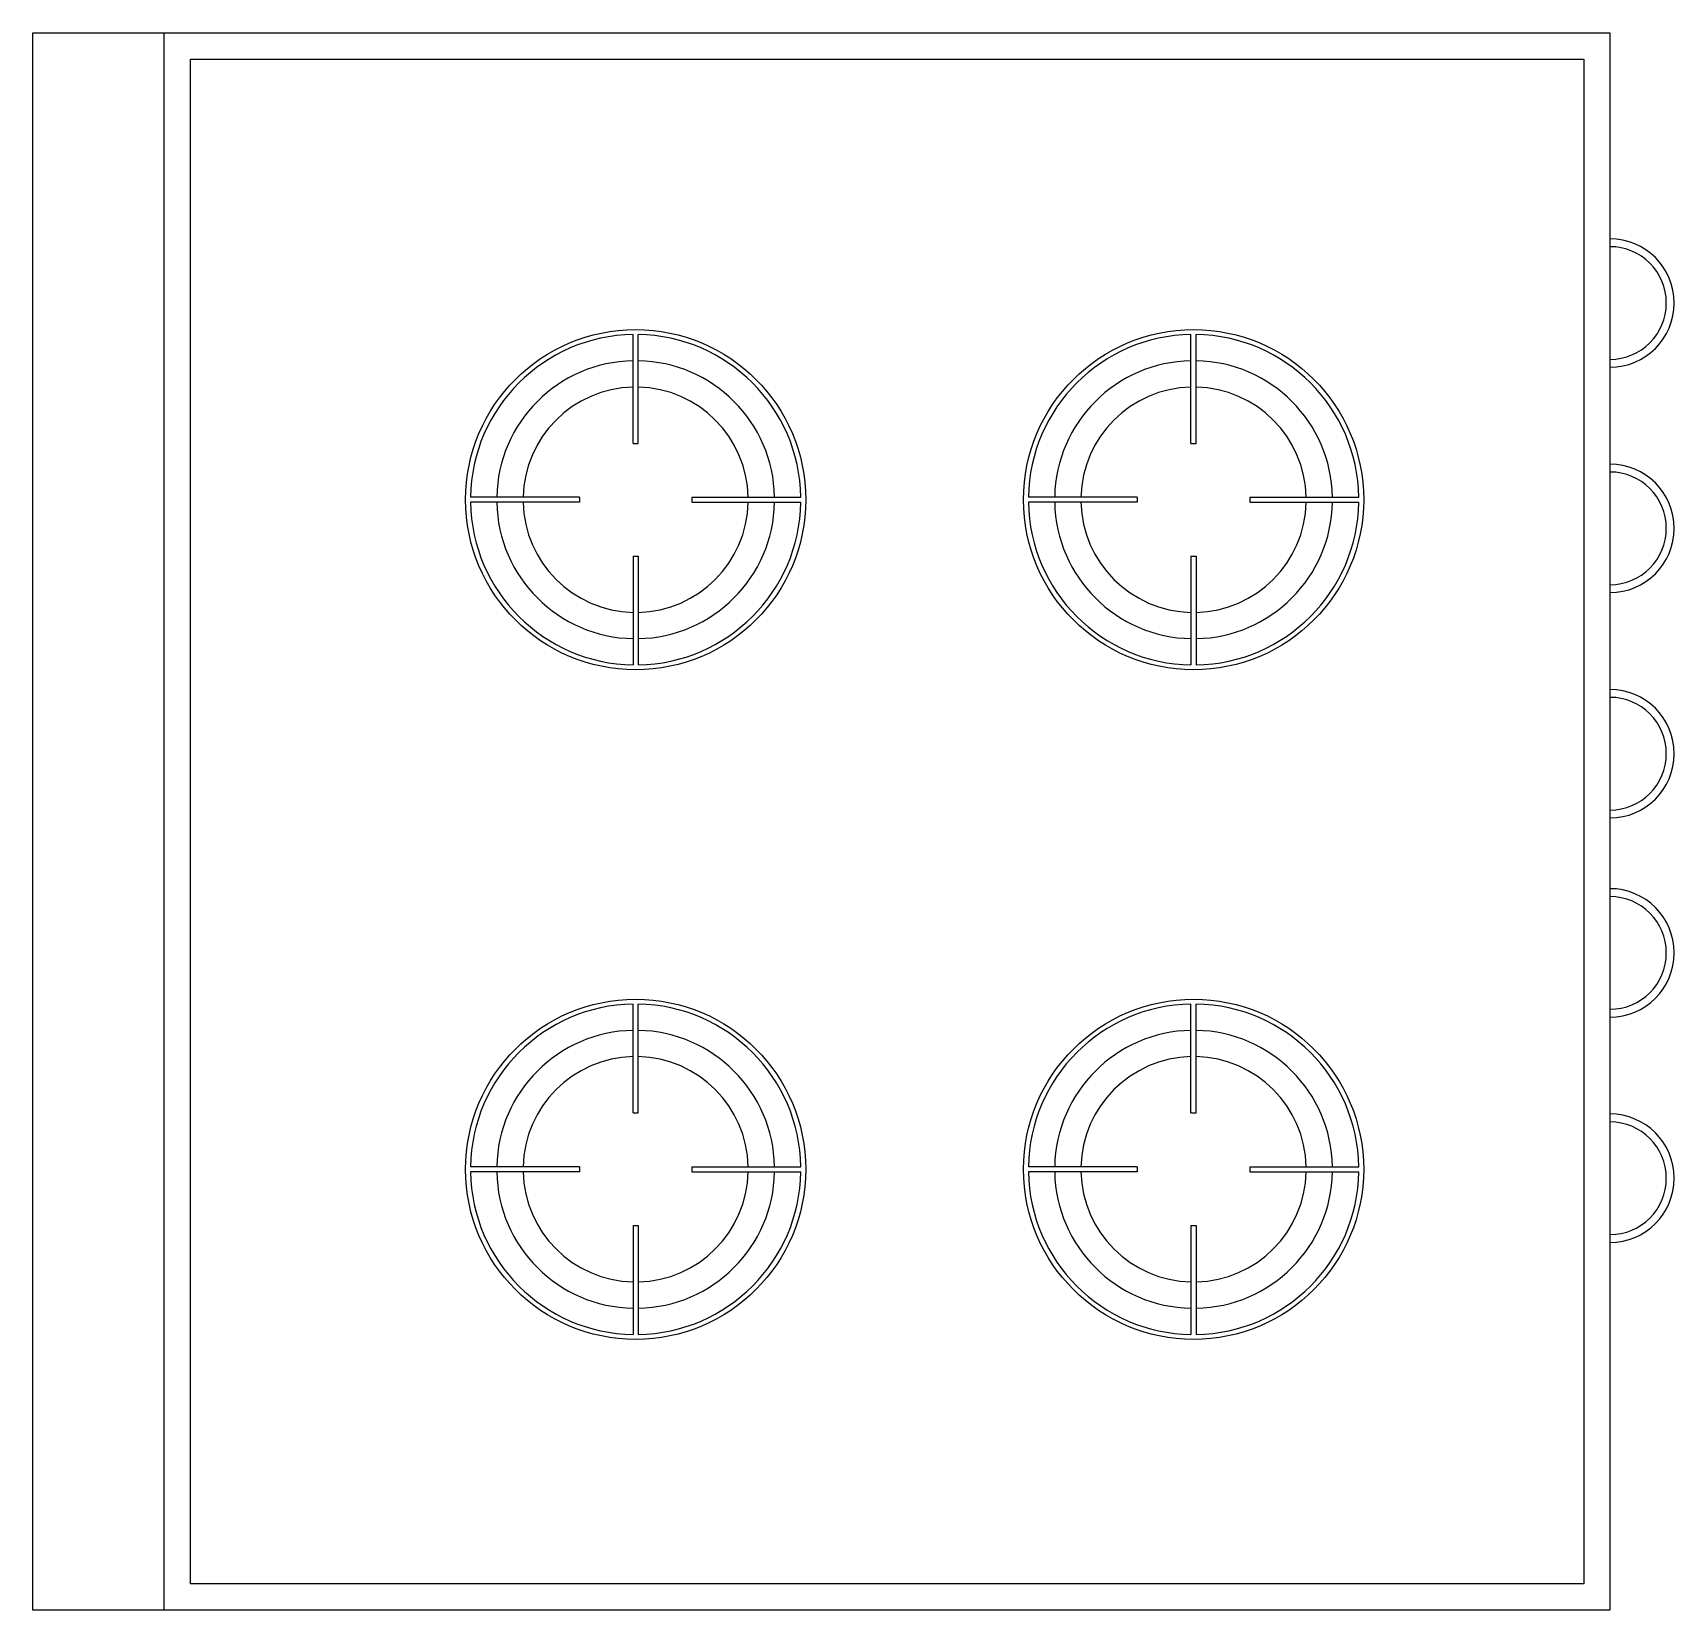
# Model space of a CAD drawing. Extents: x 9.405 to 10.03, y 4.6 to 5.2.
import ezdxf

# ---------------------------------------------------------------- set-up
doc = ezdxf.new("R2010")
doc.units = 0
doc.header["$MEASUREMENT"] = 0
doc.layers.add('015', color=6, linetype='CONTINUOUS')
doc.layers.add('021', color=1, linetype='CONTINUOUS')

msp = doc.modelspace()

# ---------------------------------------------------------------- linework, layer by layer
at = {"layer": '015'}
for p, q in [((9.4554, 4.59988), (9.4554, 5.19988)), ((9.4654, 4.60988), (9.4654, 5.18988)), ((9.4654, 5.18988), (9.9954, 5.18988)), ((9.9954, 5.18988), (9.9954, 4.60988)), ((10.0054, 5.12153), (10.0054, 5.07267)), ((9.63374, 5.04372), (9.63574, 5.04372)), ((9.846, 5.04372), (9.848, 5.04372)), ((10.0054, 5.03582), (10.0054, 4.98696)), ((9.61331, 5.02329), (9.61331, 5.02129)), ((9.65616, 5.02329), (9.65616, 5.02129)), ((9.82557, 5.02329), (9.82557, 5.02129)), ((9.86843, 5.02329), (9.86843, 5.02129)), ((9.63374, 5.00086), (9.63574, 5.00086)), ((9.846, 5.00086), (9.848, 5.00086)), ((10.0054, 4.9501), (10.0054, 4.90125)), ((10.0054, 4.87433), (10.0054, 4.82547)), ((9.63374, 4.78901), (9.63574, 4.78901)), ((9.846, 4.78901), (9.848, 4.78901)), ((10.0054, 4.78861), (10.0054, 4.73976)), ((9.61331, 4.76858), (9.61331, 4.76658)), ((9.65616, 4.76858), (9.65616, 4.76658)), ((9.82557, 4.76858), (9.82557, 4.76658)), ((9.86843, 4.76858), (9.86843, 4.76658)), ((9.63374, 4.74616), (9.63574, 4.74616)), ((9.846, 4.74616), (9.848, 4.74616)), ((9.9954, 4.60988), (9.4654, 4.60988))]:
    msp.add_line(p, q, dxfattribs=at)
for points in [[(9.63374, 5.04372), (9.63374, 5.08513)], [(9.63574, 5.04372), (9.63574, 5.08513)], [(9.846, 5.04372), (9.846, 5.08513)], [(9.848, 5.04372), (9.848, 5.08513)], [(9.61331, 5.02329), (9.5719, 5.02329)], [(9.61331, 5.02129), (9.5719, 5.02129)], [(9.65616, 5.02329), (9.69757, 5.02329)], [(9.65616, 5.02129), (9.69757, 5.02129)], [(9.82557, 5.02329), (9.78416, 5.02329)], [(9.82557, 5.02129), (9.78416, 5.02129)], [(9.86843, 5.02329), (9.90984, 5.02329)], [(9.86843, 5.02129), (9.90984, 5.02129)], [(9.63374, 5.00086), (9.63374, 4.95945)], [(9.63574, 5.00086), (9.63574, 4.95945)], [(9.846, 5.00086), (9.846, 4.95945)], [(9.848, 5.00086), (9.848, 4.95945)], [(9.63374, 4.78901), (9.63374, 4.83042)], [(9.63574, 4.78901), (9.63574, 4.83042)], [(9.846, 4.78901), (9.846, 4.83042)], [(9.848, 4.78901), (9.848, 4.83042)], [(9.61331, 4.76858), (9.5719, 4.76858)], [(9.61331, 4.76658), (9.5719, 4.76658)], [(9.65616, 4.76858), (9.69757, 4.76858)], [(9.65616, 4.76658), (9.69757, 4.76658)], [(9.82557, 4.76858), (9.78416, 4.76858)], [(9.82557, 4.76658), (9.78416, 4.76658)], [(9.86843, 4.76858), (9.90984, 4.76858)], [(9.86843, 4.76658), (9.90984, 4.76658)], [(9.63374, 4.74616), (9.63374, 4.70475)], [(9.63574, 4.74616), (9.63574, 4.70475)], [(9.846, 4.74616), (9.846, 4.70475)], [(9.848, 4.74616), (9.848, 4.70475)]]:
    msp.add_lwpolyline(points, dxfattribs=at)
for centre in [(9.63474, 5.02229), (9.847, 5.02229), (9.63474, 4.76758), (9.847, 4.76758)]:
    msp.add_circle(centre, 0.0647, dxfattribs=at)
for centre, radius, start, end in [((10.0054, 5.0971), 0.02143, 270, 90), ((9.63474, 5.02229), 0.06285, 90.91173, 179.08827), ((9.63474, 5.02229), 0.06285, 0.91173, 89.08827), ((9.847, 5.02229), 0.06285, 90.91173, 179.08827), ((9.847, 5.02229), 0.06285, 0.91173, 89.08827), ((9.63474, 5.02229), 0.05286, 91.08404, 178.91596), ((9.63474, 5.02229), 0.05286, 1.08404, 88.91596), ((9.847, 5.02229), 0.05286, 91.08404, 178.91596), ((9.847, 5.02229), 0.05286, 1.08404, 88.91596), ((9.63474, 5.02229), 0.04286, 91.33702, 178.66298), ((9.63474, 5.02229), 0.04286, 1.33702, 88.66298), ((9.847, 5.02229), 0.04286, 91.33702, 178.66298), ((9.847, 5.02229), 0.04286, 1.33702, 88.66298), ((10.0054, 5.01139), 0.02143, 270, 90), ((9.63474, 5.02229), 0.06285, 180.91173, 269.08827), ((9.63474, 5.02229), 0.05286, 181.08404, 268.91596), ((9.63474, 5.02229), 0.04286, 181.33702, 268.66298), ((9.63474, 5.02229), 0.04286, 271.33702, 358.66298), ((9.63474, 5.02229), 0.05286, 271.08404, 358.91596), ((9.63474, 5.02229), 0.06285, 270.91173, 359.08827), ((9.847, 5.02229), 0.06285, 180.91173, 269.08827), ((9.847, 5.02229), 0.05286, 181.08404, 268.91596), ((9.847, 5.02229), 0.04286, 181.33702, 268.66298), ((9.847, 5.02229), 0.06285, 270.91173, 359.08827), ((9.847, 5.02229), 0.05286, 271.08404, 358.91596), ((9.847, 5.02229), 0.04286, 271.33702, 358.66298), ((10.0054, 4.92567), 0.02143, 270, 90), ((10.0054, 4.8499), 0.02143, 270, 90), ((9.63474, 4.76758), 0.06285, 90.91173, 179.08827), ((9.63474, 4.76758), 0.06285, 0.91173, 89.08827), ((9.847, 4.76758), 0.06285, 90.91173, 179.08827), ((9.847, 4.76758), 0.06285, 0.91173, 89.08827), ((9.63474, 4.76758), 0.05286, 91.08404, 178.91596), ((9.63474, 4.76758), 0.05286, 1.08404, 88.91596), ((9.847, 4.76758), 0.05286, 91.08404, 178.91596), ((9.847, 4.76758), 0.05286, 1.08404, 88.91596), ((9.63474, 4.76758), 0.04286, 91.33702, 178.66298), ((9.63474, 4.76758), 0.04286, 1.33702, 88.66298), ((9.847, 4.76758), 0.04286, 91.33702, 178.66298), ((9.847, 4.76758), 0.04286, 1.33702, 88.66298), ((10.0054, 4.76419), 0.02143, 270, 90), ((9.63474, 4.76758), 0.06285, 180.91173, 269.08827), ((9.63474, 4.76758), 0.05286, 181.08404, 268.91596), ((9.63474, 4.76758), 0.04286, 181.33702, 268.66298), ((9.63474, 4.76758), 0.06285, 270.91173, 359.08827), ((9.63474, 4.76758), 0.05286, 271.08404, 358.91596), ((9.63474, 4.76758), 0.04286, 271.33702, 358.66298), ((9.847, 4.76758), 0.06285, 180.91173, 269.08827), ((9.847, 4.76758), 0.05286, 181.08404, 268.91596), ((9.847, 4.76758), 0.04286, 181.33702, 268.66298), ((9.847, 4.76758), 0.06285, 270.91173, 359.08827), ((9.847, 4.76758), 0.05286, 271.08404, 358.91596), ((9.847, 4.76758), 0.04286, 271.33702, 358.66298)]:
    msp.add_arc(centre, radius, start, end, dxfattribs=at)
at = {"layer": '021'}
for p, q in [((9.4054, 5.19988), (10.0054, 5.19988)), ((9.4054, 4.59988), (9.4054, 5.19988)), ((10.0054, 5.19988), (10.0054, 5.12153)), ((10.0054, 5.07267), (10.0054, 5.03582)), ((10.0054, 4.98696), (10.0054, 4.9501)), ((10.0054, 4.90125), (10.0054, 4.87433)), ((10.0054, 4.82547), (10.0054, 4.78861)), ((10.0054, 4.73976), (10.0054, 4.59988)), ((10.0054, 4.59988), (9.4054, 4.59988))]:
    msp.add_line(p, q, dxfattribs=at)
for centre in [(10.0054, 5.0971), (10.0054, 5.01139), (10.0054, 4.92567), (10.0054, 4.8499), (10.0054, 4.76419)]:
    msp.add_arc(centre, 0.02443, 270, 90, dxfattribs=at)

doc.saveas('drawing.dxf')
